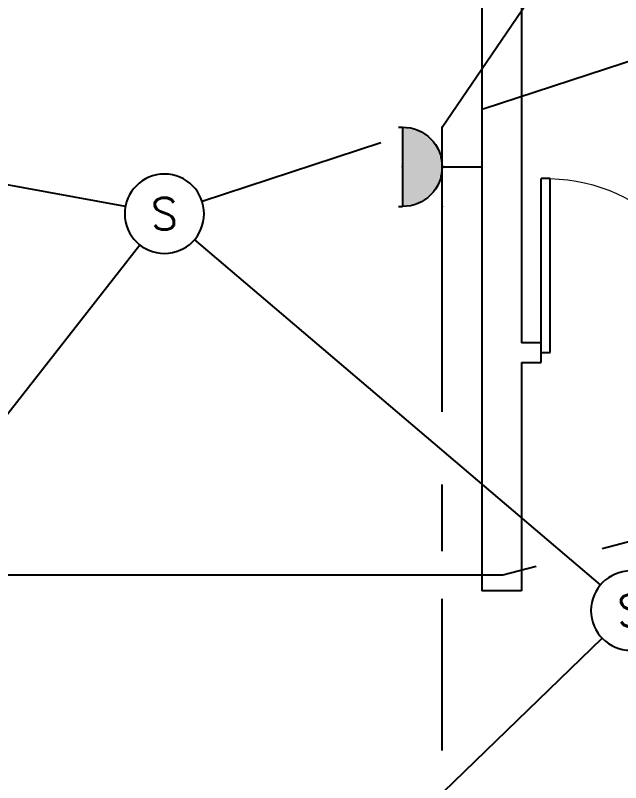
# Model space of a CAD drawing. Extents: x 4483434 to 4539506, y -104156 to -74067.
# Drawn here: x 4528126 to 4531178, y -88775 to -84908 of the extents above; entities that cross this region are included whole.
import ezdxf
from ezdxf.enums import TextEntityAlignment as Align

# ---------------------------------------------------------------- set-up
doc = ezdxf.new("R2010")
doc.units = 0
doc.header["$LTSCALE"] = 1000
doc.header["$MEASUREMENT"] = 0
for name, color, linetype in [('EQUIP-动力', 3, 'Continuous'), ('EQUIP-照明', 3, 'Continuous'), ('图层1', 7, 'Continuous')]:
    doc.layers.add(name, color=color, linetype=linetype)
doc.styles.add('_TEL_ATTDEF', font='simplex.shx', dxfattribs={"width": 0.8, "height": 3, "bigfont": 'hztxt.shx'})
doc.styles.add('_TEL_DIM', font='SIMPLEX', dxfattribs={"width": 0.8, "height": 3.5, "bigfont": 'HZTXT'})
doc.styles.get("Standard").update_dxf_attribs({"font": 'gbenor.shx', "bigfont": 'gbcbig.shx'})

# ---------------------------------------------------------------- blocks, each defined once
blk = doc.blocks.new('$equip$00001838')
blk.add_circle((0, 0), 0.5)
at = {"color": 7, "style": '_TEL_DIM'}
blk.add_attdef('$TEXT$', text='', height=0.4, dxfattribs=at).set_placement((0, 0), align=Align.MIDDLE_CENTER)
at = {"color": 7, "style": '_TEL_DIM', "flags": 1}
blk.add_attdef('A', text='', height=0.00002, dxfattribs=at).set_placement((0, 0), align=Align.MIDDLE_CENTER)
blk = doc.blocks.new('$equip$00001237')
for p, q in [((-0.5, 1.05), (-0.5, 1)), ((-0.5, 1), (0.5, 1)), ((0.5, 1.05), (0.5, 1)), ((0.5, 0.5), (-0.5, 0.5)), ((0, 0.5), (0, 0))]:
    blk.add_line(p, q)
blk.add_arc((0, 1), 0.5, 180, 0)
for p in [(0, 1), (-0.5, 0.5), (0.5, 0.5), (0, 0)]:
    blk.add_point(p)
for points in [[(0.433, 0.75), (-0.433, 0.75), (0.5, 1), (-0.5, 1)], [(0.25, 0.567), (-0.25, 0.567), (0.433, 0.75), (-0.433, 0.75)], [(0, 0.5), (0, 0.5), (0.25, 0.567), (-0.25, 0.567)]]:
    blk.add_solid(points)
at = {"flags": 9}
blk.add_attdef('A', (0, 0), '', height=0.00002, dxfattribs=at)
blk = doc.blocks.new('$TCHSYS$DOOR2D')
for p, q in [((0.45, 0.975), (0.5, 0.975)), ((0.45, 0), (0.45, 0.975)), ((0.5, 0), (0.5, 0.975)), ((0.5, 0), (0.45, 0))]:
    blk.add_line(p, q)
at = {"lineweight": 13}
blk.add_arc((0.475, 0), 0.975, 91.4693, 180, dxfattribs=at)

msp = doc.modelspace()

# ---------------------------------------------------------------- linework, layer by layer
at = {"color": 7}
for p, q in [((4530678, -84107.8), (4530678, -86557.8)), ((4530478, -84207.8), (4530478, -86557.8)), ((4530478, -86557.8), (4530478, -87807.8)), ((4530778, -86557.8), (4530678, -86557.8)), ((4530778, -86657.8), (4530778, -86557.8)), ((4530678, -86657.8), (4530778, -86657.8)), ((4530678, -86657.8), (4530678, -87807.8)), ((4530678, -87807.8), (4530478, -87807.8))]:
    msp.add_line(p, q, dxfattribs=at)
at = {"layer": '图层1', "color": 4}
for p, q in [((4530278, -85471.3), (4530878, -84590.5)), ((4531888, -84920.1), (4530485.1, -85380.5)), ((4528681.3, -85871.5), (4526499.7, -85469.1)), ((4529968.4, -85550), (4529068, -85845.4)), ((4530278, -86905.7), (4530278, -85871.3)), ((4531075.7, -87778.2), (4529030.3, -86037.4)), ((4527745.4, -87350.3), (4528754.5, -86065.1)), ((4530278, -87607.8), (4530278, -87273)), ((4531085.5, -87595.3), (4531321.3, -87532.9)), ((4530584.5, -87727.8), (4530752.8, -87683.3)), ((4526878, -87727.8), (4530584.5, -87727.8)), ((4530278, -88612.2), (4530278, -87847.8)), ((4528271.7, -90768.7), (4531084.3, -88046.9))]:
    msp.add_line(p, q, dxfattribs=at)

# ---------------------------------------------------------------- block references
at = {"color": 7, "xscale": 900, "yscale": -900, "zscale": 100, "rotation": 180.0000000001645}
msp.add_blockref('$TCHSYS$DOOR2D', (4531228, -86607.8), dxfattribs=at)
at = {"layer": 'EQUIP-动力', "color": 4, "xscale": -400, "yscale": 400, "zscale": 400, "rotation": 90}
msp.add_blockref('$equip$00001237', (4530478, -85671.3), dxfattribs=at)
at = {"layer": 'EQUIP-照明', "color": 4}
ref = msp.add_blockref('$equip$00001838', (4528878, -85907.8), dxfattribs=dict(at, xscale=-400, yscale=400, zscale=400))
ref.add_attrib('$TEXT$', 'S', dxfattribs={"layer": '0', "color": 7, "height": 160, "style": '_TEL_ATTDEF'}).set_placement((4528878, -85907.8), align=Align.MIDDLE_CENTER)
ref = msp.add_blockref('$equip$00001838', (4531228, -87907.8), dxfattribs=dict(at, xscale=-400, yscale=400, zscale=400))
ref.add_attrib('$TEXT$', 'S', dxfattribs={"layer": '0', "color": 7, "height": 160, "style": '_TEL_ATTDEF'}).set_placement((4531228, -87907.8), align=Align.MIDDLE_CENTER)

doc.saveas('drawing.dxf')
